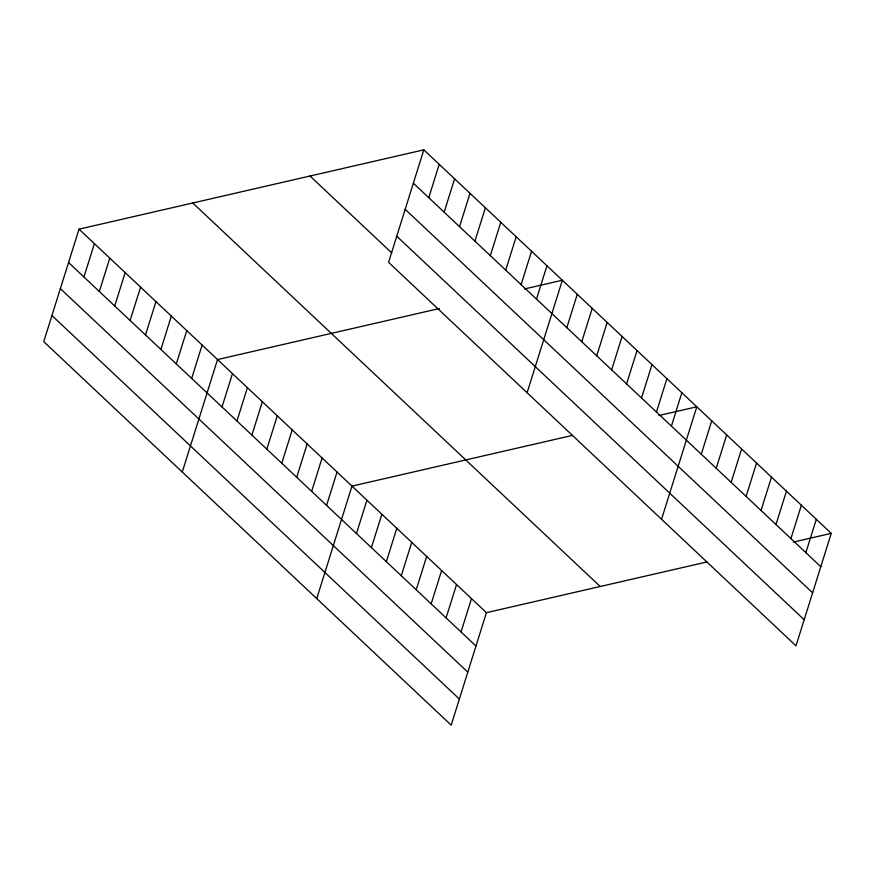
<?xml version="1.0" encoding="UTF-8"?>
<svg xmlns="http://www.w3.org/2000/svg" width="875" height="875" viewBox="0 0 875 875"><rect width="100%" height="100%" fill="white"/><g stroke="black" fill="none" stroke-linecap="round" stroke-linejoin="round"><path stroke-width="1.31" d="M423.817 149.844L388.566 262.325L795.998 645.837L831.25 533.356L423.817 149.844L79.002 229.163L43.75 341.644L451.183 725.156L486.434 612.675L707.044 561.925M83.934 277.003L94.391 243.655M99.334 291.495L109.78 258.136M114.723 305.977L125.18 272.628M130.112 320.469L140.569 287.12M145.502 334.961L155.958 301.602M160.902 349.442L171.347 316.094M176.291 363.934L186.747 330.575M191.68 378.416L202.136 345.067M182.273 472.041L217.525 359.559L439.436 308.514M222.009 406.973L232.466 373.614M236.95 421.039L247.406 387.68M251.891 435.094L262.347 401.745M266.831 449.159L277.288 415.811M281.772 463.225L292.217 429.866M296.712 477.28L307.158 443.931M311.653 491.345L322.098 457.997M326.583 505.411L337.039 472.052M428.761 197.684L439.206 164.336M316.728 598.598L351.98 486.117L572.589 435.367M444.15 212.177L454.606 178.817M356.464 533.531L366.92 500.183M459.539 226.658L469.995 193.309M371.405 547.597L381.861 514.238M474.928 241.15L485.384 207.802M386.345 561.652L396.802 528.303M490.328 255.642L500.773 222.283M401.286 575.717L411.731 542.369M505.717 270.123L516.173 236.775M416.227 589.783L426.672 556.423M521.106 284.616L531.562 251.267M431.167 603.838L441.613 570.489M536.495 299.108L546.952 265.748M446.097 617.903L456.553 584.555M527.1 392.722L562.341 280.241L524.409 288.969M461.037 631.969L471.494 598.609M566.836 327.655L577.281 294.306M581.766 341.72L592.222 308.361M596.706 355.775L607.163 322.427M611.647 369.841L622.103 336.492M626.587 383.906L637.044 350.547M641.528 397.961L651.984 364.613M656.469 412.027L666.914 378.678M671.409 426.092L681.855 392.733M661.544 519.28L696.795 406.798L658.864 415.527M701.28 454.212L711.736 420.864M716.22 468.278L726.677 434.919M731.161 482.333L741.617 448.984M746.102 496.398L756.558 463.05M761.042 510.464L771.498 477.105M775.983 524.53L786.428 491.17M790.923 538.584L801.369 505.236M805.864 552.65L816.309 519.302M793.319 542.084L831.25 533.356M413.361 183.192L820.794 566.716M405.18 209.311L812.613 592.823M396.747 236.217L804.18 619.73M310.023 176.017L391.792 252.984M192.784 202.989L600.217 586.502M79.002 229.163L486.434 612.675M68.545 262.511L475.978 646.023M60.364 288.63L467.797 672.142M51.931 315.525L459.364 699.048"/></g></svg>
